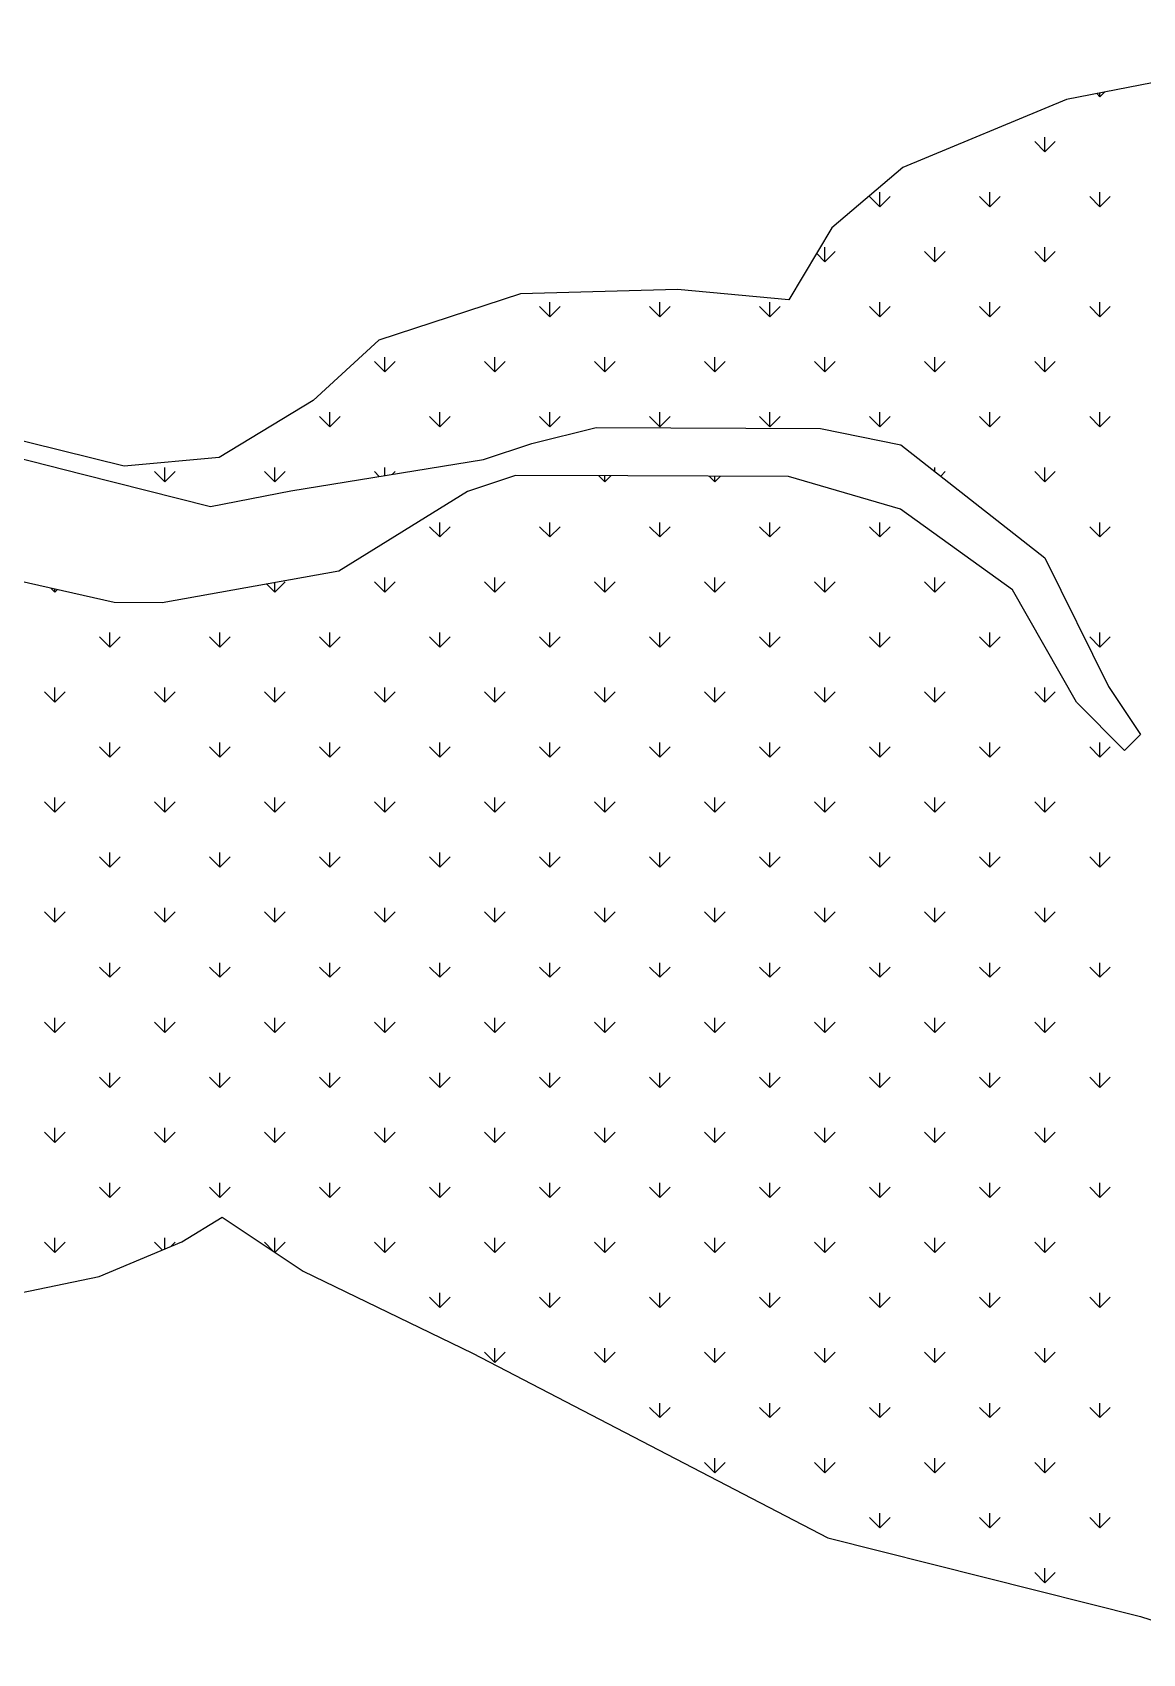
# Model space of a CAD drawing. Header units: metres. Extents: x 350918 to 355985, y 1754182 to 1757789.
# Drawn here: x 351751.6 to 352037, y 1754780.4 to 1755197 of the extents above; entities that cross this region are included whole.
import ezdxf

# ---------------------------------------------------------------- set-up
doc = ezdxf.new("R2010")
doc.units = ezdxf.units.M
doc.layers.add('MANGROOVES', color=112, linetype='Continuous')

msp = doc.modelspace()

# ---------------------------------------------------------------- linework, layer by layer
at = {"layer": 'MANGROOVES'}
for p, q in [((352105.47, 1755196.96), (352017.4, 1755179.7)), ((352017.4, 1755179.7), (351975.37, 1755162.23)), ((351975.37, 1755162.23), (351957.13, 1755146.72)), ((351957.13, 1755146.72), (351946.09, 1755128.24)), ((351877.09, 1755129.78), (351840.68, 1755117.9)), ((351917.45, 1755130.95), (351877.09, 1755129.78)), ((351946.09, 1755128.24), (351917.45, 1755130.95)), ((351840.68, 1755117.9), (351823.73, 1755102.38)), ((351823.73, 1755102.38), (351799.62, 1755087.7)), ((351775.2, 1755085.51), (351740.4, 1755094.09)), ((351879.96, 1755091.34), (351896.48, 1755095.41)), ((351896.48, 1755095.41), (351954.23, 1755095.2)), ((351954.23, 1755095.2), (351974.84, 1755091.01)), ((351731.46, 1755091.86), (351764.43, 1755083.49)), ((351867.57, 1755087.26), (351879.96, 1755091.34)), ((351974.84, 1755091.01), (352011.86, 1755062)), ((351799.62, 1755087.7), (351775.2, 1755085.51)), ((351818.04, 1755079.18), (351867.57, 1755087.26)), ((351764.43, 1755083.49), (351797.4, 1755075.12)), ((351875.81, 1755083.1), (351863.42, 1755079.02)), ((351904.68, 1755083), (351875.81, 1755083.1)), ((351945.93, 1755082.86), (351904.68, 1755083)), ((351974.78, 1755074.5), (351945.93, 1755082.86)), ((351797.4, 1755075.12), (351818.04, 1755079.18)), ((351863.42, 1755079.02), (351830.35, 1755058.51)), ((352003.58, 1755053.77), (351974.78, 1755074.5)), ((352011.86, 1755062), (352028.25, 1755028.93)), ((351772.57, 1755050.46), (351735.47, 1755058.84)), ((351830.35, 1755058.51), (351784.94, 1755050.41)), ((352019.98, 1755024.84), (352003.58, 1755053.77)), ((351784.94, 1755050.41), (351772.57, 1755050.46)), ((352028.25, 1755028.93), (352036.45, 1755016.53)), ((352032.32, 1755012.42), (352019.98, 1755024.84)), ((352036.45, 1755016.53), (352032.32, 1755012.42)), ((351790.04, 1754886.2), (351800.36, 1754892.59)), ((351800.36, 1754892.59), (351821.23, 1754878.69)), ((351768.77, 1754877.27), (351790.04, 1754886.2)), ((351821.23, 1754878.69), (351864.69, 1754857.62)), ((351748.49, 1754873.13), (351768.77, 1754877.27)), ((351864.69, 1754857.62), (351956.04, 1754810.18)), ((351956.04, 1754810.18), (352036.44, 1754789.92)), ((352036.44, 1754789.92), (352066.04, 1754780.42))]:
    msp.add_line(p, q, dxfattribs=at)
at = {"layer": 'MANGROOVES', "linetype": 'Continuous'}
for p, q in [((352026.04, 1755180.45), (352027.21, 1755181.62)), ((352026.04, 1755180.45), (352026.04, 1755181.39)), ((352026.04, 1755180.45), (352025.25, 1755181.24)), ((352011.9, 1755166.31), (352009.25, 1755168.96)), ((352011.9, 1755166.31), (352011.9, 1755170.06)), ((352011.9, 1755166.31), (352014.55, 1755168.96)), ((351969.47, 1755152.17), (351966.82, 1755154.82)), ((351969.47, 1755152.17), (351969.47, 1755155.92)), ((351969.47, 1755152.17), (351972.12, 1755154.82)), ((351997.76, 1755152.17), (351995.1, 1755154.82)), ((351997.76, 1755152.17), (351997.76, 1755155.92)), ((351997.76, 1755152.17), (352000.41, 1755154.82)), ((352026.04, 1755152.17), (352023.39, 1755154.82)), ((352026.04, 1755152.17), (352026.04, 1755155.92)), ((352026.04, 1755152.17), (352028.69, 1755154.82)), ((351955.33, 1755138.03), (351953.21, 1755140.15)), ((351955.33, 1755138.03), (351955.33, 1755141.78)), ((351955.33, 1755138.03), (351957.98, 1755140.68)), ((351983.61, 1755138.03), (351980.96, 1755140.68)), ((351983.61, 1755138.03), (351983.61, 1755141.78)), ((351983.61, 1755138.03), (351986.27, 1755140.68)), ((352011.9, 1755138.03), (352009.25, 1755140.68)), ((352011.9, 1755138.03), (352011.9, 1755141.78)), ((352011.9, 1755138.03), (352014.55, 1755140.68)), ((351884.62, 1755123.88), (351884.62, 1755127.63)), ((351912.9, 1755123.88), (351912.9, 1755127.63)), ((351941.19, 1755123.88), (351941.19, 1755127.63)), ((351969.47, 1755123.88), (351969.47, 1755127.63)), ((351997.76, 1755123.88), (351997.76, 1755127.63)), ((352026.04, 1755123.88), (352026.04, 1755127.63)), ((351884.62, 1755123.88), (351881.97, 1755126.54)), ((351884.62, 1755123.88), (351887.27, 1755126.54)), ((351912.9, 1755123.88), (351910.25, 1755126.54)), ((351912.9, 1755123.88), (351915.55, 1755126.54)), ((351941.19, 1755123.88), (351938.54, 1755126.54)), ((351941.19, 1755123.88), (351943.84, 1755126.54)), ((351969.47, 1755123.88), (351966.82, 1755126.54)), ((351969.47, 1755123.88), (351972.12, 1755126.54)), ((351997.76, 1755123.88), (351995.1, 1755126.54)), ((351997.76, 1755123.88), (352000.41, 1755126.54)), ((352026.04, 1755123.88), (352023.39, 1755126.54)), ((352026.04, 1755123.88), (352028.69, 1755126.54)), ((351842.19, 1755109.74), (351839.54, 1755112.39)), ((351842.19, 1755109.74), (351842.19, 1755113.49)), ((351842.19, 1755109.74), (351844.84, 1755112.39)), ((351870.48, 1755109.74), (351867.82, 1755112.39)), ((351870.48, 1755109.74), (351870.48, 1755113.49)), ((351870.48, 1755109.74), (351873.13, 1755112.39)), ((351898.76, 1755109.74), (351896.11, 1755112.39)), ((351898.76, 1755109.74), (351898.76, 1755113.49)), ((351898.76, 1755109.74), (351901.41, 1755112.39)), ((351927.04, 1755109.74), (351924.39, 1755112.39)), ((351927.04, 1755109.74), (351927.04, 1755113.49)), ((351927.04, 1755109.74), (351929.7, 1755112.39)), ((351955.33, 1755109.74), (351952.68, 1755112.39)), ((351955.33, 1755109.74), (351955.33, 1755113.49)), ((351955.33, 1755109.74), (351957.98, 1755112.39)), ((351983.61, 1755109.74), (351980.96, 1755112.39)), ((351983.61, 1755109.74), (351983.61, 1755113.49)), ((351983.61, 1755109.74), (351986.27, 1755112.39)), ((352011.9, 1755109.74), (352009.25, 1755112.39)), ((352011.9, 1755109.74), (352011.9, 1755113.49)), ((352011.9, 1755109.74), (352014.55, 1755112.39)), ((351828.05, 1755095.6), (351825.4, 1755098.25)), ((351828.05, 1755095.6), (351828.05, 1755099.35)), ((351828.05, 1755095.6), (351830.7, 1755098.25)), ((351856.33, 1755095.6), (351853.68, 1755098.25)), ((351856.33, 1755095.6), (351856.33, 1755099.35)), ((351856.33, 1755095.6), (351858.99, 1755098.25)), ((351884.62, 1755095.6), (351881.97, 1755098.25)), ((351884.62, 1755095.6), (351884.62, 1755099.35)), ((351884.62, 1755095.6), (351887.27, 1755098.25)), ((351912.9, 1755095.6), (351910.25, 1755098.25)), ((351912.9, 1755095.6), (351912.9, 1755099.35)), ((351912.9, 1755095.6), (351915.55, 1755098.25)), ((351941.19, 1755095.6), (351938.54, 1755098.25)), ((351941.19, 1755095.6), (351941.19, 1755099.35)), ((351941.19, 1755095.6), (351943.84, 1755098.25)), ((351969.47, 1755095.6), (351966.82, 1755098.25)), ((351969.47, 1755095.6), (351969.47, 1755099.35)), ((351969.47, 1755095.6), (351972.12, 1755098.25)), ((351997.76, 1755095.6), (351995.1, 1755098.25)), ((351997.76, 1755095.6), (351997.76, 1755099.35)), ((351997.76, 1755095.6), (352000.41, 1755098.25)), ((352026.04, 1755095.6), (352023.39, 1755098.25)), ((352026.04, 1755095.6), (352026.04, 1755099.35)), ((352026.04, 1755095.6), (352028.69, 1755098.25)), ((351785.62, 1755081.46), (351782.97, 1755084.11)), ((351785.62, 1755081.46), (351785.62, 1755085.21)), ((351785.62, 1755081.46), (351788.28, 1755084.11)), ((351813.91, 1755081.46), (351811.26, 1755084.11)), ((351813.91, 1755081.46), (351813.91, 1755085.21)), ((351813.91, 1755081.46), (351816.56, 1755084.11)), ((351840.77, 1755082.88), (351839.54, 1755084.11)), ((351842.19, 1755083.12), (351842.19, 1755085.21)), ((351844.18, 1755083.44), (351844.84, 1755084.11)), ((351898.76, 1755081.46), (351897.19, 1755083.03)), ((351898.76, 1755081.46), (351898.76, 1755083.02)), ((351898.76, 1755081.46), (351900.32, 1755083.02)), ((351927.04, 1755081.46), (351925.57, 1755082.93)), ((351927.04, 1755081.46), (351927.04, 1755082.92)), ((351927.04, 1755081.46), (351928.5, 1755082.92)), ((351983.61, 1755084.13), (351983.61, 1755085.21)), ((351985.11, 1755082.96), (351986.27, 1755084.11)), ((352011.9, 1755081.46), (352009.25, 1755084.11)), ((352011.9, 1755081.46), (352011.9, 1755085.21)), ((352011.9, 1755081.46), (352014.55, 1755084.11)), ((351856.33, 1755067.32), (351853.68, 1755069.97)), ((351856.33, 1755067.32), (351856.33, 1755071.07)), ((351856.33, 1755067.32), (351858.99, 1755069.97)), ((351884.62, 1755067.32), (351881.97, 1755069.97)), ((351884.62, 1755067.32), (351884.62, 1755071.07)), ((351884.62, 1755067.32), (351887.27, 1755069.97)), ((351912.9, 1755067.32), (351910.25, 1755069.97)), ((351912.9, 1755067.32), (351912.9, 1755071.07)), ((351912.9, 1755067.32), (351915.55, 1755069.97)), ((351941.19, 1755067.32), (351938.54, 1755069.97)), ((351941.19, 1755067.32), (351941.19, 1755071.07)), ((351941.19, 1755067.32), (351943.84, 1755069.97)), ((351969.47, 1755067.32), (351966.82, 1755069.97)), ((351969.47, 1755067.32), (351969.47, 1755071.07)), ((351969.47, 1755067.32), (351972.12, 1755069.97)), ((352026.04, 1755067.32), (352023.39, 1755069.97)), ((352026.04, 1755067.32), (352026.04, 1755071.07)), ((352026.04, 1755067.32), (352028.69, 1755069.97)), ((351842.19, 1755053.17), (351842.19, 1755056.92)), ((351870.48, 1755053.17), (351870.48, 1755056.92)), ((351898.76, 1755053.17), (351898.76, 1755056.92)), ((351927.04, 1755053.17), (351927.04, 1755056.92)), ((351955.33, 1755053.17), (351955.33, 1755056.92)), ((351983.61, 1755053.17), (351983.61, 1755056.92)), ((351757.34, 1755053.17), (351756.4, 1755054.11)), ((351757.34, 1755053.17), (351757.34, 1755053.9)), ((351757.34, 1755053.17), (351757.93, 1755053.76)), ((351813.91, 1755053.17), (351811.87, 1755055.21)), ((351813.91, 1755053.17), (351816.56, 1755055.82)), ((351813.91, 1755053.17), (351813.91, 1755055.58)), ((351842.19, 1755053.17), (351839.54, 1755055.82)), ((351842.19, 1755053.17), (351844.84, 1755055.82)), ((351870.48, 1755053.17), (351867.82, 1755055.82)), ((351870.48, 1755053.17), (351873.13, 1755055.82)), ((351898.76, 1755053.17), (351896.11, 1755055.82)), ((351898.76, 1755053.17), (351901.41, 1755055.82)), ((351927.04, 1755053.17), (351924.39, 1755055.82)), ((351927.04, 1755053.17), (351929.7, 1755055.82)), ((351955.33, 1755053.17), (351952.68, 1755055.82)), ((351955.33, 1755053.17), (351957.98, 1755055.82)), ((351983.61, 1755053.17), (351980.96, 1755055.82)), ((351983.61, 1755053.17), (351986.27, 1755055.82)), ((351771.48, 1755039.03), (351768.83, 1755041.68)), ((351771.48, 1755039.03), (351771.48, 1755042.78)), ((351771.48, 1755039.03), (351774.13, 1755041.68)), ((351799.77, 1755039.03), (351797.11, 1755041.68)), ((351799.77, 1755039.03), (351799.77, 1755042.78)), ((351799.77, 1755039.03), (351802.42, 1755041.68)), ((351828.05, 1755039.03), (351825.4, 1755041.68)), ((351828.05, 1755039.03), (351828.05, 1755042.78)), ((351828.05, 1755039.03), (351830.7, 1755041.68)), ((351856.33, 1755039.03), (351853.68, 1755041.68)), ((351856.33, 1755039.03), (351856.33, 1755042.78)), ((351856.33, 1755039.03), (351858.99, 1755041.68)), ((351884.62, 1755039.03), (351881.97, 1755041.68)), ((351884.62, 1755039.03), (351884.62, 1755042.78)), ((351884.62, 1755039.03), (351887.27, 1755041.68)), ((351912.9, 1755039.03), (351910.25, 1755041.68)), ((351912.9, 1755039.03), (351912.9, 1755042.78)), ((351912.9, 1755039.03), (351915.55, 1755041.68)), ((351941.19, 1755039.03), (351938.54, 1755041.68)), ((351941.19, 1755039.03), (351941.19, 1755042.78)), ((351941.19, 1755039.03), (351943.84, 1755041.68)), ((351969.47, 1755039.03), (351966.82, 1755041.68)), ((351969.47, 1755039.03), (351969.47, 1755042.78)), ((351969.47, 1755039.03), (351972.12, 1755041.68)), ((351997.76, 1755039.03), (351995.1, 1755041.68)), ((351997.76, 1755039.03), (351997.76, 1755042.78)), ((351997.76, 1755039.03), (352000.41, 1755041.68)), ((352026.04, 1755039.03), (352023.39, 1755041.68)), ((352026.04, 1755039.03), (352026.04, 1755042.78)), ((352026.04, 1755039.03), (352028.69, 1755041.68)), ((351757.34, 1755024.89), (351754.69, 1755027.54)), ((351757.34, 1755024.89), (351757.34, 1755028.64)), ((351757.34, 1755024.89), (351759.99, 1755027.54)), ((351785.62, 1755024.89), (351782.97, 1755027.54)), ((351785.62, 1755024.89), (351785.62, 1755028.64)), ((351785.62, 1755024.89), (351788.28, 1755027.54)), ((351813.91, 1755024.89), (351811.26, 1755027.54)), ((351813.91, 1755024.89), (351813.91, 1755028.64)), ((351813.91, 1755024.89), (351816.56, 1755027.54)), ((351842.19, 1755024.89), (351839.54, 1755027.54)), ((351842.19, 1755024.89), (351842.19, 1755028.64)), ((351842.19, 1755024.89), (351844.84, 1755027.54)), ((351870.48, 1755024.89), (351867.82, 1755027.54)), ((351870.48, 1755024.89), (351870.48, 1755028.64)), ((351870.48, 1755024.89), (351873.13, 1755027.54)), ((351898.76, 1755024.89), (351896.11, 1755027.54)), ((351898.76, 1755024.89), (351898.76, 1755028.64)), ((351898.76, 1755024.89), (351901.41, 1755027.54)), ((351927.04, 1755024.89), (351924.39, 1755027.54)), ((351927.04, 1755024.89), (351927.04, 1755028.64)), ((351927.04, 1755024.89), (351929.7, 1755027.54)), ((351955.33, 1755024.89), (351952.68, 1755027.54)), ((351955.33, 1755024.89), (351955.33, 1755028.64)), ((351955.33, 1755024.89), (351957.98, 1755027.54)), ((351983.61, 1755024.89), (351980.96, 1755027.54)), ((351983.61, 1755024.89), (351983.61, 1755028.64)), ((351983.61, 1755024.89), (351986.27, 1755027.54)), ((352011.9, 1755024.89), (352009.25, 1755027.54)), ((352011.9, 1755024.89), (352011.9, 1755028.64)), ((352011.9, 1755024.89), (352014.55, 1755027.54)), ((351771.48, 1755010.75), (351768.83, 1755013.4)), ((351771.48, 1755010.75), (351771.48, 1755014.5)), ((351771.48, 1755010.75), (351774.13, 1755013.4)), ((351799.77, 1755010.75), (351797.11, 1755013.4)), ((351799.77, 1755010.75), (351799.77, 1755014.5)), ((351799.77, 1755010.75), (351802.42, 1755013.4)), ((351828.05, 1755010.75), (351825.4, 1755013.4)), ((351828.05, 1755010.75), (351828.05, 1755014.5)), ((351828.05, 1755010.75), (351830.7, 1755013.4)), ((351856.33, 1755010.75), (351853.68, 1755013.4)), ((351856.33, 1755010.75), (351856.33, 1755014.5)), ((351856.33, 1755010.75), (351858.99, 1755013.4)), ((351884.62, 1755010.75), (351881.97, 1755013.4)), ((351884.62, 1755010.75), (351884.62, 1755014.5)), ((351884.62, 1755010.75), (351887.27, 1755013.4)), ((351912.9, 1755010.75), (351910.25, 1755013.4)), ((351912.9, 1755010.75), (351912.9, 1755014.5)), ((351912.9, 1755010.75), (351915.55, 1755013.4)), ((351941.19, 1755010.75), (351938.54, 1755013.4)), ((351941.19, 1755010.75), (351941.19, 1755014.5)), ((351941.19, 1755010.75), (351943.84, 1755013.4)), ((351969.47, 1755010.75), (351966.82, 1755013.4)), ((351969.47, 1755010.75), (351969.47, 1755014.5)), ((351969.47, 1755010.75), (351972.12, 1755013.4)), ((351997.76, 1755010.75), (351995.1, 1755013.4)), ((351997.76, 1755010.75), (351997.76, 1755014.5)), ((351997.76, 1755010.75), (352000.41, 1755013.4)), ((352026.04, 1755010.75), (352023.39, 1755013.4)), ((352026.04, 1755010.75), (352026.04, 1755014.5)), ((352026.04, 1755010.75), (352028.69, 1755013.4)), ((351757.34, 1754996.6), (351754.69, 1754999.26)), ((351757.34, 1754996.61), (351757.34, 1755000.36)), ((351757.34, 1754996.6), (351759.99, 1754999.26)), ((351785.62, 1754996.6), (351782.97, 1754999.26)), ((351785.62, 1754996.61), (351785.62, 1755000.36)), ((351785.62, 1754996.6), (351788.28, 1754999.26)), ((351813.91, 1754996.6), (351811.26, 1754999.26)), ((351813.91, 1754996.61), (351813.91, 1755000.36)), ((351813.91, 1754996.6), (351816.56, 1754999.26)), ((351842.19, 1754996.6), (351839.54, 1754999.26)), ((351842.19, 1754996.61), (351842.19, 1755000.36)), ((351842.19, 1754996.6), (351844.84, 1754999.26)), ((351870.48, 1754996.6), (351867.82, 1754999.26)), ((351870.48, 1754996.61), (351870.48, 1755000.36)), ((351870.48, 1754996.6), (351873.13, 1754999.26)), ((351898.76, 1754996.6), (351896.11, 1754999.26)), ((351898.76, 1754996.61), (351898.76, 1755000.36)), ((351898.76, 1754996.6), (351901.41, 1754999.26)), ((351927.04, 1754996.6), (351924.39, 1754999.26)), ((351927.04, 1754996.61), (351927.04, 1755000.36)), ((351927.04, 1754996.6), (351929.7, 1754999.26)), ((351955.33, 1754996.6), (351952.68, 1754999.26)), ((351955.33, 1754996.61), (351955.33, 1755000.36)), ((351955.33, 1754996.6), (351957.98, 1754999.26)), ((351983.61, 1754996.6), (351980.96, 1754999.26)), ((351983.61, 1754996.61), (351983.61, 1755000.36)), ((351983.61, 1754996.6), (351986.27, 1754999.26)), ((352011.9, 1754996.6), (352009.25, 1754999.26)), ((352011.9, 1754996.61), (352011.9, 1755000.36)), ((352011.9, 1754996.6), (352014.55, 1754999.26)), ((351771.48, 1754982.46), (351771.48, 1754986.21)), ((351799.77, 1754982.46), (351799.77, 1754986.21)), ((351828.05, 1754982.46), (351828.05, 1754986.21)), ((351856.33, 1754982.46), (351856.33, 1754986.21)), ((351884.62, 1754982.46), (351884.62, 1754986.21)), ((351912.9, 1754982.46), (351912.9, 1754986.21)), ((351941.19, 1754982.46), (351941.19, 1754986.21)), ((351969.47, 1754982.46), (351969.47, 1754986.21)), ((351997.76, 1754982.46), (351997.76, 1754986.21)), ((352026.04, 1754982.46), (352026.04, 1754986.21)), ((351771.48, 1754982.46), (351768.83, 1754985.11)), ((351771.48, 1754982.46), (351774.13, 1754985.11)), ((351799.77, 1754982.46), (351797.11, 1754985.11)), ((351799.77, 1754982.46), (351802.42, 1754985.11)), ((351828.05, 1754982.46), (351825.4, 1754985.11)), ((351828.05, 1754982.46), (351830.7, 1754985.11)), ((351856.33, 1754982.46), (351853.68, 1754985.11)), ((351856.33, 1754982.46), (351858.99, 1754985.11)), ((351884.62, 1754982.46), (351881.97, 1754985.11)), ((351884.62, 1754982.46), (351887.27, 1754985.11)), ((351912.9, 1754982.46), (351910.25, 1754985.11)), ((351912.9, 1754982.46), (351915.55, 1754985.11)), ((351941.19, 1754982.46), (351938.54, 1754985.11)), ((351941.19, 1754982.46), (351943.84, 1754985.11)), ((351969.47, 1754982.46), (351966.82, 1754985.11)), ((351969.47, 1754982.46), (351972.12, 1754985.11)), ((351997.76, 1754982.46), (351995.1, 1754985.11)), ((351997.76, 1754982.46), (352000.41, 1754985.11)), ((352026.04, 1754982.46), (352023.39, 1754985.11)), ((352026.04, 1754982.46), (352028.69, 1754985.11)), ((351757.34, 1754968.32), (351754.69, 1754970.97)), ((351757.34, 1754968.32), (351757.34, 1754972.07)), ((351757.34, 1754968.32), (351759.99, 1754970.97)), ((351785.62, 1754968.32), (351782.97, 1754970.97)), ((351785.62, 1754968.32), (351785.62, 1754972.07)), ((351785.62, 1754968.32), (351788.28, 1754970.97)), ((351813.91, 1754968.32), (351811.26, 1754970.97)), ((351813.91, 1754968.32), (351813.91, 1754972.07)), ((351813.91, 1754968.32), (351816.56, 1754970.97)), ((351842.19, 1754968.32), (351839.54, 1754970.97)), ((351842.19, 1754968.32), (351842.19, 1754972.07)), ((351842.19, 1754968.32), (351844.84, 1754970.97)), ((351870.48, 1754968.32), (351867.82, 1754970.97)), ((351870.48, 1754968.32), (351870.48, 1754972.07)), ((351870.48, 1754968.32), (351873.13, 1754970.97)), ((351898.76, 1754968.32), (351896.11, 1754970.97)), ((351898.76, 1754968.32), (351898.76, 1754972.07)), ((351898.76, 1754968.32), (351901.41, 1754970.97)), ((351927.04, 1754968.32), (351924.39, 1754970.97)), ((351927.04, 1754968.32), (351927.04, 1754972.07)), ((351927.04, 1754968.32), (351929.7, 1754970.97)), ((351955.33, 1754968.32), (351952.68, 1754970.97)), ((351955.33, 1754968.32), (351955.33, 1754972.07)), ((351955.33, 1754968.32), (351957.98, 1754970.97)), ((351983.61, 1754968.32), (351980.96, 1754970.97)), ((351983.61, 1754968.32), (351983.61, 1754972.07)), ((351983.61, 1754968.32), (351986.27, 1754970.97)), ((352011.9, 1754968.32), (352009.25, 1754970.97)), ((352011.9, 1754968.32), (352011.9, 1754972.07)), ((352011.9, 1754968.32), (352014.55, 1754970.97)), ((351771.48, 1754954.18), (351768.83, 1754956.83)), ((351771.48, 1754954.18), (351771.48, 1754957.93)), ((351771.48, 1754954.18), (351774.13, 1754956.83)), ((351799.77, 1754954.18), (351797.11, 1754956.83)), ((351799.77, 1754954.18), (351799.77, 1754957.93)), ((351799.77, 1754954.18), (351802.42, 1754956.83)), ((351828.05, 1754954.18), (351825.4, 1754956.83)), ((351828.05, 1754954.18), (351828.05, 1754957.93)), ((351828.05, 1754954.18), (351830.7, 1754956.83)), ((351856.33, 1754954.18), (351853.68, 1754956.83)), ((351856.33, 1754954.18), (351856.33, 1754957.93)), ((351856.33, 1754954.18), (351858.99, 1754956.83)), ((351884.62, 1754954.18), (351881.97, 1754956.83)), ((351884.62, 1754954.18), (351884.62, 1754957.93)), ((351884.62, 1754954.18), (351887.27, 1754956.83)), ((351912.9, 1754954.18), (351910.25, 1754956.83)), ((351912.9, 1754954.18), (351912.9, 1754957.93)), ((351912.9, 1754954.18), (351915.55, 1754956.83)), ((351941.19, 1754954.18), (351938.54, 1754956.83)), ((351941.19, 1754954.18), (351941.19, 1754957.93)), ((351941.19, 1754954.18), (351943.84, 1754956.83)), ((351969.47, 1754954.18), (351966.82, 1754956.83)), ((351969.47, 1754954.18), (351969.47, 1754957.93)), ((351969.47, 1754954.18), (351972.12, 1754956.83)), ((351997.76, 1754954.18), (351995.1, 1754956.83)), ((351997.76, 1754954.18), (351997.76, 1754957.93)), ((351997.76, 1754954.18), (352000.41, 1754956.83)), ((352026.04, 1754954.18), (352023.39, 1754956.83)), ((352026.04, 1754954.18), (352026.04, 1754957.93)), ((352026.04, 1754954.18), (352028.69, 1754956.83)), ((351757.34, 1754940.04), (351754.69, 1754942.69)), ((351757.34, 1754940.04), (351757.34, 1754943.79)), ((351757.34, 1754940.04), (351759.99, 1754942.69)), ((351785.62, 1754940.04), (351782.97, 1754942.69)), ((351785.62, 1754940.04), (351785.62, 1754943.79)), ((351785.62, 1754940.04), (351788.28, 1754942.69)), ((351813.91, 1754940.04), (351811.26, 1754942.69)), ((351813.91, 1754940.04), (351813.91, 1754943.79)), ((351813.91, 1754940.04), (351816.56, 1754942.69)), ((351842.19, 1754940.04), (351839.54, 1754942.69)), ((351842.19, 1754940.04), (351842.19, 1754943.79)), ((351842.19, 1754940.04), (351844.84, 1754942.69)), ((351870.48, 1754940.04), (351867.82, 1754942.69)), ((351870.48, 1754940.04), (351870.48, 1754943.79)), ((351870.48, 1754940.04), (351873.13, 1754942.69)), ((351898.76, 1754940.04), (351896.11, 1754942.69)), ((351898.76, 1754940.04), (351898.76, 1754943.79)), ((351898.76, 1754940.04), (351901.41, 1754942.69)), ((351927.04, 1754940.04), (351924.39, 1754942.69)), ((351927.04, 1754940.04), (351927.04, 1754943.79)), ((351927.04, 1754940.04), (351929.7, 1754942.69)), ((351955.33, 1754940.04), (351952.68, 1754942.69)), ((351955.33, 1754940.04), (351955.33, 1754943.79)), ((351955.33, 1754940.04), (351957.98, 1754942.69)), ((351983.61, 1754940.04), (351980.96, 1754942.69)), ((351983.61, 1754940.04), (351983.61, 1754943.79)), ((351983.61, 1754940.04), (351986.27, 1754942.69)), ((352011.9, 1754940.04), (352009.25, 1754942.69)), ((352011.9, 1754940.04), (352011.9, 1754943.79)), ((352011.9, 1754940.04), (352014.55, 1754942.69)), ((351771.48, 1754925.89), (351768.83, 1754928.55)), ((351771.48, 1754925.89), (351771.48, 1754929.64)), ((351771.48, 1754925.89), (351774.13, 1754928.55)), ((351799.77, 1754925.89), (351797.11, 1754928.55)), ((351799.77, 1754925.89), (351799.77, 1754929.64)), ((351799.77, 1754925.89), (351802.42, 1754928.55)), ((351828.05, 1754925.89), (351825.4, 1754928.55)), ((351828.05, 1754925.89), (351828.05, 1754929.64)), ((351828.05, 1754925.89), (351830.7, 1754928.55)), ((351856.33, 1754925.89), (351853.68, 1754928.55)), ((351856.33, 1754925.89), (351856.33, 1754929.64)), ((351856.33, 1754925.89), (351858.99, 1754928.55)), ((351884.62, 1754925.89), (351881.97, 1754928.55)), ((351884.62, 1754925.89), (351884.62, 1754929.64)), ((351884.62, 1754925.89), (351887.27, 1754928.55)), ((351912.9, 1754925.89), (351910.25, 1754928.55)), ((351912.9, 1754925.89), (351912.9, 1754929.64)), ((351912.9, 1754925.89), (351915.55, 1754928.55)), ((351941.19, 1754925.89), (351938.54, 1754928.55)), ((351941.19, 1754925.89), (351941.19, 1754929.64)), ((351941.19, 1754925.89), (351943.84, 1754928.55)), ((351969.47, 1754925.89), (351966.82, 1754928.55)), ((351969.47, 1754925.89), (351969.47, 1754929.64)), ((351969.47, 1754925.89), (351972.12, 1754928.55)), ((351997.76, 1754925.89), (351995.1, 1754928.55)), ((351997.76, 1754925.89), (351997.76, 1754929.64)), ((351997.76, 1754925.89), (352000.41, 1754928.55)), ((352026.04, 1754925.89), (352023.39, 1754928.55)), ((352026.04, 1754925.89), (352026.04, 1754929.64)), ((352026.04, 1754925.89), (352028.69, 1754928.55)), ((351757.34, 1754911.75), (351757.34, 1754915.5)), ((351785.62, 1754911.75), (351785.62, 1754915.5)), ((351813.91, 1754911.75), (351813.91, 1754915.5)), ((351842.19, 1754911.75), (351842.19, 1754915.5)), ((351870.48, 1754911.75), (351870.48, 1754915.5)), ((351898.76, 1754911.75), (351898.76, 1754915.5)), ((351927.04, 1754911.75), (351927.04, 1754915.5)), ((351955.33, 1754911.75), (351955.33, 1754915.5)), ((351983.61, 1754911.75), (351983.61, 1754915.5)), ((352011.9, 1754911.75), (352011.9, 1754915.5)), ((351757.34, 1754911.75), (351754.69, 1754914.4)), ((351757.34, 1754911.75), (351759.99, 1754914.4)), ((351785.62, 1754911.75), (351782.97, 1754914.4)), ((351785.62, 1754911.75), (351788.28, 1754914.4)), ((351813.91, 1754911.75), (351811.26, 1754914.4)), ((351813.91, 1754911.75), (351816.56, 1754914.4)), ((351842.19, 1754911.75), (351839.54, 1754914.4)), ((351842.19, 1754911.75), (351844.84, 1754914.4)), ((351870.48, 1754911.75), (351867.82, 1754914.4)), ((351870.48, 1754911.75), (351873.13, 1754914.4)), ((351898.76, 1754911.75), (351896.11, 1754914.4)), ((351898.76, 1754911.75), (351901.41, 1754914.4)), ((351927.04, 1754911.75), (351924.39, 1754914.4)), ((351927.04, 1754911.75), (351929.7, 1754914.4)), ((351955.33, 1754911.75), (351952.68, 1754914.4)), ((351955.33, 1754911.75), (351957.98, 1754914.4)), ((351983.61, 1754911.75), (351980.96, 1754914.4)), ((351983.61, 1754911.75), (351986.27, 1754914.4)), ((352011.9, 1754911.75), (352009.25, 1754914.4)), ((352011.9, 1754911.75), (352014.55, 1754914.4)), ((351771.48, 1754897.61), (351768.83, 1754900.26)), ((351771.48, 1754897.61), (351771.48, 1754901.36)), ((351771.48, 1754897.61), (351774.13, 1754900.26)), ((351799.77, 1754897.61), (351797.11, 1754900.26)), ((351799.77, 1754897.61), (351799.77, 1754901.36)), ((351799.77, 1754897.61), (351802.42, 1754900.26)), ((351828.05, 1754897.61), (351825.4, 1754900.26)), ((351828.05, 1754897.61), (351828.05, 1754901.36)), ((351828.05, 1754897.61), (351830.7, 1754900.26)), ((351856.33, 1754897.61), (351853.68, 1754900.26)), ((351856.33, 1754897.61), (351856.33, 1754901.36)), ((351856.33, 1754897.61), (351858.99, 1754900.26)), ((351884.62, 1754897.61), (351881.97, 1754900.26)), ((351884.62, 1754897.61), (351884.62, 1754901.36)), ((351884.62, 1754897.61), (351887.27, 1754900.26)), ((351912.9, 1754897.61), (351910.25, 1754900.26)), ((351912.9, 1754897.61), (351912.9, 1754901.36)), ((351912.9, 1754897.61), (351915.55, 1754900.26)), ((351941.19, 1754897.61), (351938.54, 1754900.26)), ((351941.19, 1754897.61), (351941.19, 1754901.36)), ((351941.19, 1754897.61), (351943.84, 1754900.26)), ((351969.47, 1754897.61), (351966.82, 1754900.26)), ((351969.47, 1754897.61), (351969.47, 1754901.36)), ((351969.47, 1754897.61), (351972.12, 1754900.26)), ((351997.76, 1754897.61), (351995.1, 1754900.26)), ((351997.76, 1754897.61), (351997.76, 1754901.36)), ((351997.76, 1754897.61), (352000.41, 1754900.26)), ((352026.04, 1754897.61), (352023.39, 1754900.26)), ((352026.04, 1754897.61), (352026.04, 1754901.36)), ((352026.04, 1754897.61), (352028.69, 1754900.26)), ((351757.34, 1754883.47), (351754.69, 1754886.12)), ((351757.34, 1754883.47), (351757.34, 1754887.22)), ((351757.34, 1754883.47), (351759.99, 1754886.12)), ((351785.01, 1754884.09), (351782.97, 1754886.12)), ((351785.62, 1754884.34), (351785.62, 1754887.22)), ((351787.14, 1754884.98), (351788.28, 1754886.12)), ((351813.6, 1754883.77), (351811.26, 1754886.12)), ((351813.91, 1754883.57), (351813.91, 1754887.22)), ((351813.97, 1754883.53), (351816.56, 1754886.12)), ((351842.19, 1754883.47), (351839.54, 1754886.12)), ((351842.19, 1754883.47), (351842.19, 1754887.22)), ((351842.19, 1754883.47), (351844.84, 1754886.12)), ((351870.48, 1754883.47), (351867.82, 1754886.12)), ((351870.48, 1754883.47), (351870.48, 1754887.22)), ((351870.48, 1754883.47), (351873.13, 1754886.12)), ((351898.76, 1754883.47), (351896.11, 1754886.12)), ((351898.76, 1754883.47), (351898.76, 1754887.22)), ((351898.76, 1754883.47), (351901.41, 1754886.12)), ((351927.04, 1754883.47), (351924.39, 1754886.12)), ((351927.04, 1754883.47), (351927.04, 1754887.22)), ((351927.04, 1754883.47), (351929.7, 1754886.12)), ((351955.33, 1754883.47), (351952.68, 1754886.12)), ((351955.33, 1754883.47), (351955.33, 1754887.22)), ((351955.33, 1754883.47), (351957.98, 1754886.12)), ((351983.61, 1754883.47), (351980.96, 1754886.12)), ((351983.61, 1754883.47), (351983.61, 1754887.22)), ((351983.61, 1754883.47), (351986.27, 1754886.12)), ((352011.9, 1754883.47), (352009.25, 1754886.12)), ((352011.9, 1754883.47), (352011.9, 1754887.22)), ((352011.9, 1754883.47), (352014.55, 1754886.12)), ((351856.33, 1754869.33), (351853.68, 1754871.98)), ((351856.33, 1754869.33), (351856.33, 1754873.08)), ((351856.33, 1754869.33), (351858.99, 1754871.98)), ((351884.62, 1754869.33), (351881.97, 1754871.98)), ((351884.62, 1754869.33), (351884.62, 1754873.08)), ((351884.62, 1754869.33), (351887.27, 1754871.98)), ((351912.9, 1754869.33), (351910.25, 1754871.98)), ((351912.9, 1754869.33), (351912.9, 1754873.08)), ((351912.9, 1754869.33), (351915.55, 1754871.98)), ((351941.19, 1754869.33), (351938.54, 1754871.98)), ((351941.19, 1754869.33), (351941.19, 1754873.08)), ((351941.19, 1754869.33), (351943.84, 1754871.98)), ((351969.47, 1754869.33), (351966.82, 1754871.98)), ((351969.47, 1754869.33), (351969.47, 1754873.08)), ((351969.47, 1754869.33), (351972.12, 1754871.98)), ((351997.76, 1754869.33), (351995.1, 1754871.98)), ((351997.76, 1754869.33), (351997.76, 1754873.08)), ((351997.76, 1754869.33), (352000.41, 1754871.98)), ((352026.04, 1754869.33), (352023.39, 1754871.98)), ((352026.04, 1754869.33), (352026.04, 1754873.08)), ((352026.04, 1754869.33), (352028.69, 1754871.98)), ((351870.48, 1754855.18), (351867.82, 1754857.83)), ((351870.48, 1754855.18), (351870.48, 1754858.93)), ((351870.48, 1754855.18), (351873.13, 1754857.83)), ((351898.76, 1754855.18), (351896.11, 1754857.83)), ((351898.76, 1754855.18), (351898.76, 1754858.93)), ((351898.76, 1754855.18), (351901.41, 1754857.83)), ((351927.04, 1754855.18), (351924.39, 1754857.83)), ((351927.04, 1754855.18), (351927.04, 1754858.93)), ((351927.04, 1754855.18), (351929.7, 1754857.83)), ((351955.33, 1754855.18), (351952.68, 1754857.83)), ((351955.33, 1754855.18), (351955.33, 1754858.93)), ((351955.33, 1754855.18), (351957.98, 1754857.83)), ((351983.61, 1754855.18), (351980.96, 1754857.83)), ((351983.61, 1754855.18), (351983.61, 1754858.93)), ((351983.61, 1754855.18), (351986.27, 1754857.83)), ((352011.9, 1754855.18), (352009.25, 1754857.83)), ((352011.9, 1754855.18), (352011.9, 1754858.93)), ((352011.9, 1754855.18), (352014.55, 1754857.83)), ((351912.9, 1754841.04), (351912.9, 1754844.79)), ((351941.19, 1754841.04), (351941.19, 1754844.79)), ((351969.47, 1754841.04), (351969.47, 1754844.79)), ((351997.76, 1754841.04), (351997.76, 1754844.79)), ((352026.04, 1754841.04), (352026.04, 1754844.79)), ((351912.9, 1754841.04), (351910.25, 1754843.69)), ((351912.9, 1754841.04), (351915.55, 1754843.69)), ((351941.19, 1754841.04), (351938.54, 1754843.69)), ((351941.19, 1754841.04), (351943.84, 1754843.69)), ((351969.47, 1754841.04), (351966.82, 1754843.69)), ((351969.47, 1754841.04), (351972.12, 1754843.69)), ((351997.76, 1754841.04), (351995.1, 1754843.69)), ((351997.76, 1754841.04), (352000.41, 1754843.69)), ((352026.04, 1754841.04), (352023.39, 1754843.69)), ((352026.04, 1754841.04), (352028.69, 1754843.69)), ((351927.04, 1754826.9), (351924.39, 1754829.55)), ((351927.04, 1754826.9), (351927.04, 1754830.65)), ((351927.04, 1754826.9), (351929.7, 1754829.55)), ((351955.33, 1754826.9), (351952.68, 1754829.55)), ((351955.33, 1754826.9), (351955.33, 1754830.65)), ((351955.33, 1754826.9), (351957.98, 1754829.55)), ((351983.61, 1754826.9), (351980.96, 1754829.55)), ((351983.61, 1754826.9), (351983.61, 1754830.65)), ((351983.61, 1754826.9), (351986.27, 1754829.55)), ((352011.9, 1754826.9), (352009.25, 1754829.55)), ((352011.9, 1754826.9), (352011.9, 1754830.65)), ((352011.9, 1754826.9), (352014.55, 1754829.55)), ((351969.47, 1754812.76), (351966.82, 1754815.41)), ((351969.47, 1754812.76), (351969.47, 1754816.51)), ((351969.47, 1754812.76), (351972.12, 1754815.41)), ((351997.76, 1754812.76), (351995.1, 1754815.41)), ((351997.76, 1754812.76), (351997.76, 1754816.51)), ((351997.76, 1754812.76), (352000.41, 1754815.41)), ((352026.04, 1754812.76), (352023.39, 1754815.41)), ((352026.04, 1754812.76), (352026.04, 1754816.51)), ((352026.04, 1754812.76), (352028.69, 1754815.41)), ((352011.9, 1754798.62), (352011.9, 1754802.37)), ((352011.9, 1754798.61), (352009.25, 1754801.27)), ((352011.9, 1754798.61), (352014.55, 1754801.27))]:
    msp.add_line(p, q, dxfattribs=at)

doc.saveas('drawing.dxf')
